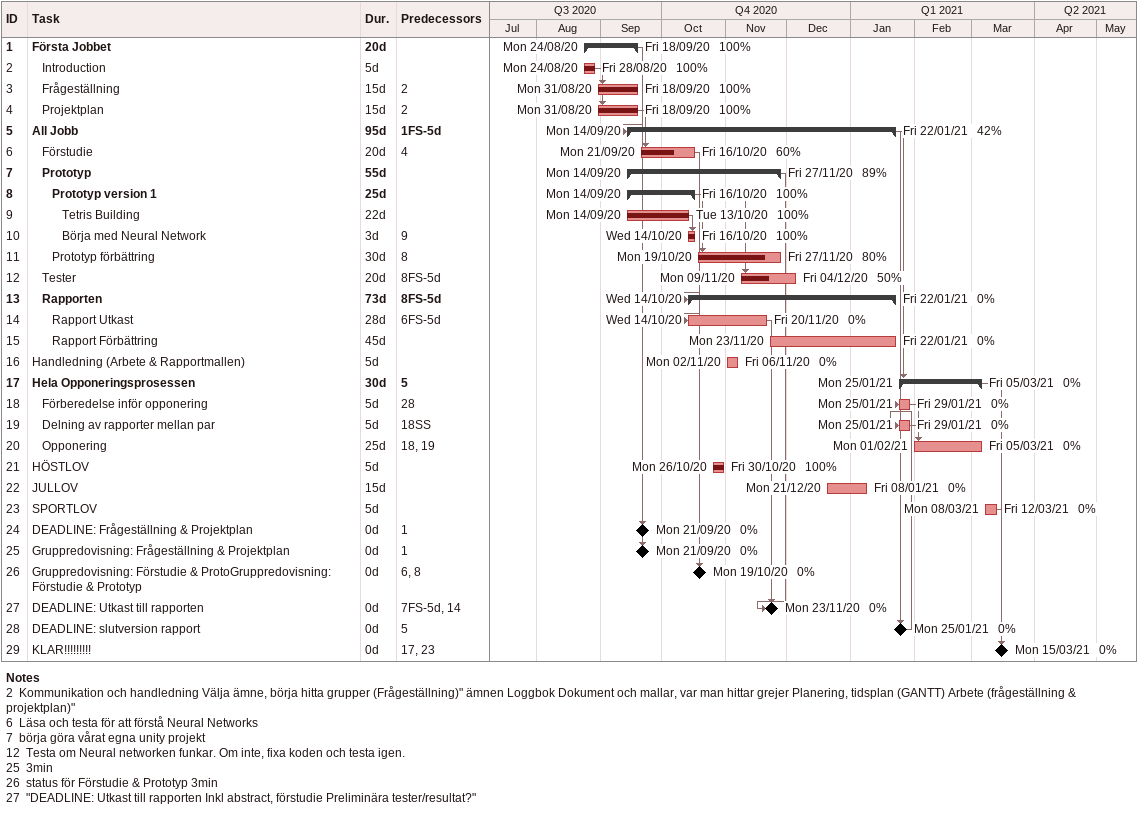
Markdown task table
| ID | Level | Task | Duration | Start | Finish | Predecessors | % complete |
|---|---|---|---|---|---|---|---|
| 1 | 1 | **Första Jobbet** | 20d | 2020-08-24 | 2020-09-18 |  | 100 |
| 2 | 2 | Introduction | 5d | 2020-08-24 | 2020-08-28 |  | 100 |
| 3 | 2 | Frågeställning | 15d | 2020-08-31 | 2020-09-18 | 2 | 100 |
| 4 | 2 | Projektplan | 15d | 2020-08-31 | 2020-09-18 | 2 | 100 |
| 5 | 1 | **All Jobb** | 95d | 2020-09-14 | 2021-01-22 | 1FS-5d | 42 |
| 6 | 2 | Förstudie | 20d | 2020-09-21 | 2020-10-16 | 4 | 60 |
| 7 | 2 | **Prototyp** | 55d | 2020-09-14 | 2020-11-27 |  | 89 |
| 8 | 3 | **Prototyp version 1** | 25d | 2020-09-14 | 2020-10-16 |  | 100 |
| 9 | 4 | Tetris Building | 22d | 2020-09-14 | 2020-10-13 |  | 100 |
| 10 | 4 | Börja med Neural Network | 3d | 2020-10-14 | 2020-10-16 | 9 | 100 |
| 11 | 3 | Prototyp förbättring | 30d | 2020-10-19 | 2020-11-27 | 8 | 80 |
| 12 | 2 | Tester | 20d | 2020-11-09 | 2020-12-04 | 8FS-5d | 50 |
| 13 | 2 | **Rapporten** | 73d | 2020-10-14 | 2021-01-22 | 8FS-5d | 0 |
| 14 | 3 | Rapport Utkast | 28d | 2020-10-14 | 2020-11-20 | 6FS-5d | 0 |
| 15 | 3 | Rapport Förbättring | 45d | 2020-11-23 | 2021-01-22 |  | 0 |
| 16 | 1 | Handledning (Arbete & Rapportmallen) | 5d | 2020-11-02 | 2020-11-06 |  | 0 |
| 17 | 1 | **Hela Opponeringsprosessen** | 30d | 2021-01-25 | 2021-03-05 | 5 | 0 |
| 18 | 2 | Förberedelse inför opponering | 5d | 2021-01-25 | 2021-01-29 | 28 | 0 |
| 19 | 2 | Delning av rapporter mellan par | 5d | 2021-01-25 | 2021-01-29 | 18SS | 0 |
| 20 | 2 | Opponering | 25d | 2021-02-01 | 2021-03-05 | 18, 19 | 0 |
| 21 | 1 | HÖSTLOV | 5d | 2020-10-26 | 2020-10-30 |  | 100 |
| 22 | 1 | JULLOV | 15d | 2020-12-21 | 2021-01-08 |  | 0 |
| 23 | 1 | SPORTLOV | 5d | 2021-03-08 | 2021-03-12 |  | 0 |
| 24 | 1 | DEADLINE: Frågeställning & Projektplan | 0d | 2020-09-21 | 2020-09-21 | 1 | 0 |
| 25 | 1 | Gruppredovisning: Frågeställning & Projektplan | 0d | 2020-09-21 | 2020-09-21 | 1 | 0 |
| 26 | 1 | Gruppredovisning: Förstudie & ProtoGruppredovisning: Förstudie & Prototyp | 0d | 2020-10-19 | 2020-10-19 | 6, 8 | 0 |
| 27 | 1 | DEADLINE: Utkast till rapporten | 0d | 2020-11-23 | 2020-11-23 | 7FS-5d, 14 | 0 |
| 28 | 1 | DEADLINE: slutversion rapport | 0d | 2021-01-25 | 2021-01-25 | 5 | 0 |
| 29 | 1 | KLAR!!!!!!!!! | 0d | 2021-03-15 | 2021-03-15 | 17, 23 | 0 |

Notes
- 2: Kommunikation och handledning Välja ämne, börja hitta grupper (Frågeställning)" ämnen Loggbok Dokument och mallar, var man hittar grejer Planering, tidsplan (GANTT) Arbete (frågeställning & projektplan)"
- 6: Läsa och testa för att förstå Neural Networks
- 7: börja göra vårat egna unity projekt
- 12: Testa om Neural networken funkar. Om inte, fixa koden och testa igen.
- 25: 3min
- 26: status för Förstudie & Prototyp 3min
- 27: "DEADLINE: Utkast till rapporten Inkl abstract, förstudie Preliminära tester/resultat?"
